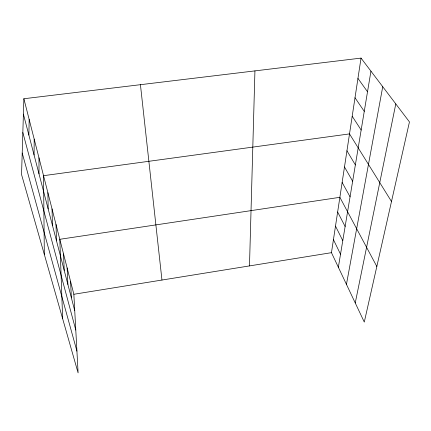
<?xml version="1.0" encoding="UTF-8"?>
<svg xmlns="http://www.w3.org/2000/svg" width="431" height="431" viewBox="0 0 431 431"><rect width="100%" height="100%" fill="white"/><g stroke="black" fill="none" stroke-linecap="round" stroke-linejoin="round"><path stroke-width="0.65" d="M34.071 154.977L34.194 139.121M28.877 135.086L29.163 119.446M249.484 265.911L254.936 70.889M23.872 98.742L21.55 174.566L78.103 372.901L73.857 294.271L23.872 98.742L361.033 58.099L409.45 121.919L364.287 322.07L331.461 252.674L361.033 58.099M338.357 267.258L370.94 71.158M346.449 284.352L382.733 86.706M355.246 302.961L395.793 103.919M73.857 294.271L331.461 252.674M357.945 78.404L367.519 91.749M355.004 97.762L364.26 111.354M352.197 116.241L361.156 130.043M391.493 201.498L349.514 133.901L43.542 175.681L44.323 254.43M346.944 150.791L355.359 164.917M344.488 166.959L352.655 181.209M342.133 182.453L350.064 196.805M376.829 266.493L339.87 197.317L59.807 239.297L62.64 318.665M337.64 212.014L345.129 226.501M335.496 226.113L342.78 240.649M333.438 239.652L340.522 254.22M22.207 153.01L76.928 351.152M22.838 132.522L75.791 330.049M23.398 114.123L74.746 310.713M140.431 84.691L161.959 280.042M70.565 281.389L71.39 297.859M67.134 267.958L67.882 284.438M63.546 253.94L64.219 270.42M56.008 224.449L56.504 240.87M52.038 208.927L52.437 225.289M47.889 192.689L48.17 208.965M38.979 157.843L39.005 173.876"/></g></svg>
